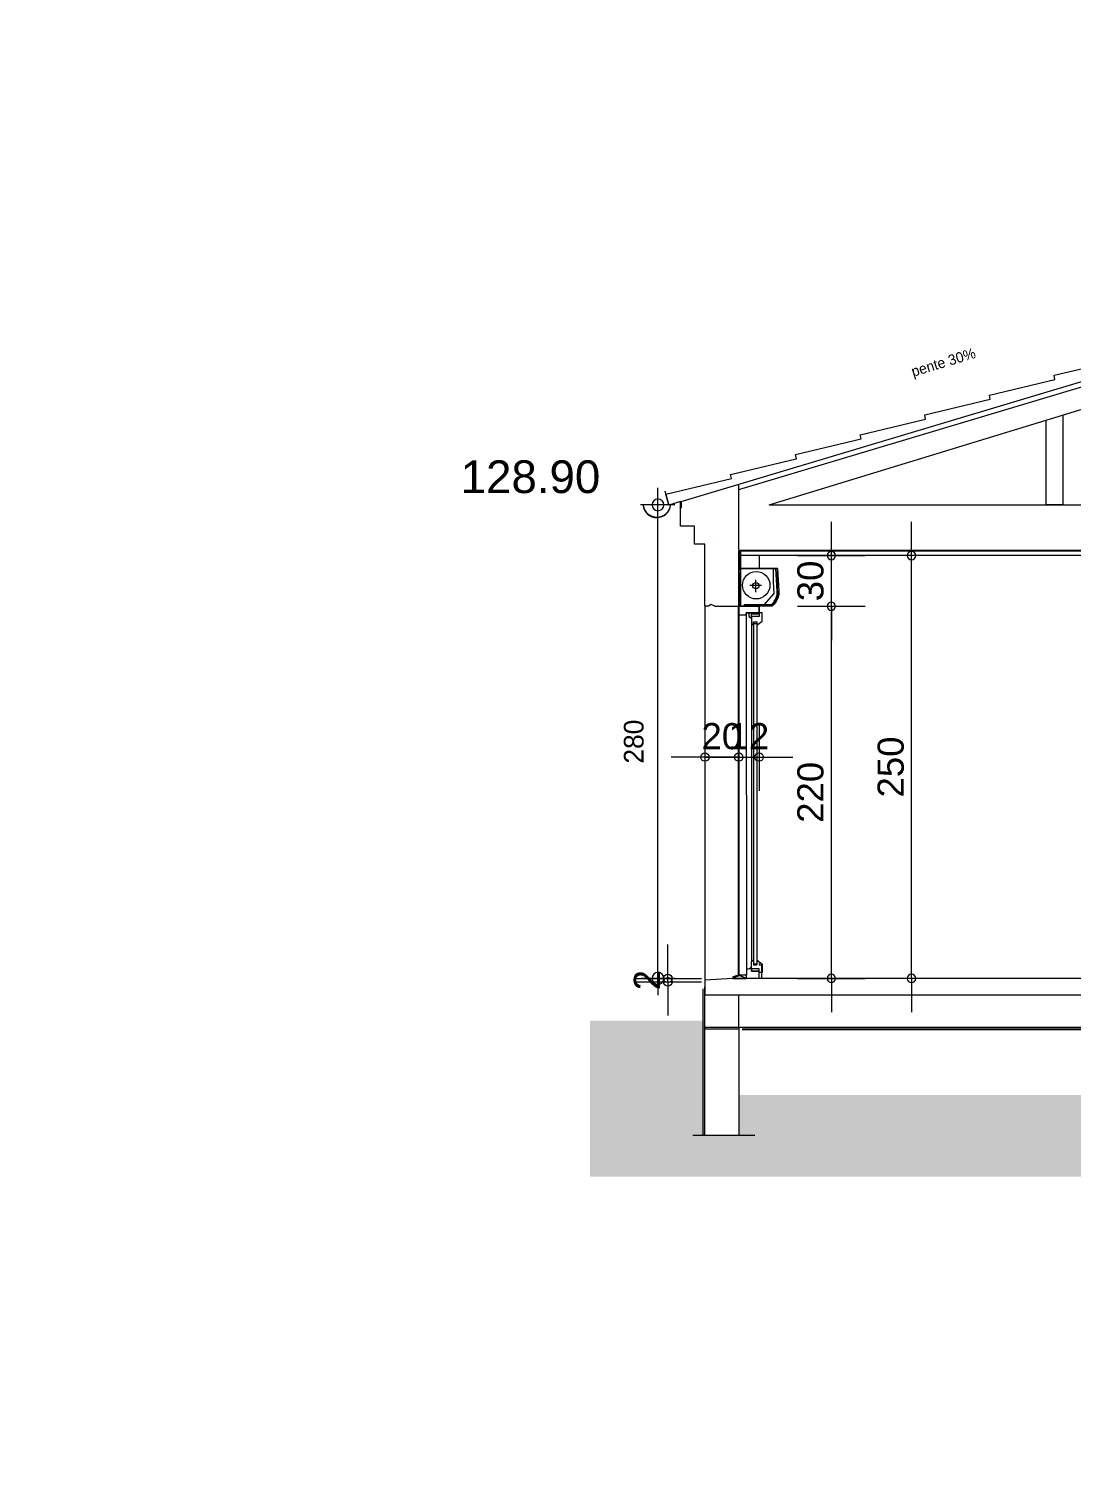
# Model space of a CAD drawing. Header units: metres. Extents: x -36.1 to 26, y -0.1 to 41.9.
# Drawn here: x 10.55 to 16.72, y 24.87 to 33.36 of the extents above; entities that cross this region are included whole.
import ezdxf
from ezdxf.enums import TextEntityAlignment as Align
from ezdxf.lldxf.tags import DXFTag

# ---------------------------------------------------------------- set-up
doc = ezdxf.new("R2010")
doc.units = ezdxf.units.M
doc.header["$MEASUREMENT"] = 0
for name, color, linetype in [('Calque commun', 7, 'Continuous'), ('Calque4', 7, 'Continuous'), ('Cotations', 7, 'Continuous'), ('Textes', 7, 'Continuous')]:
    doc.layers.add(name, color=color, linetype=linetype)
doc.styles.add('Arial11', font='arial.ttf', dxfattribs={"height": 0.193282})
doc.styles.add('Arial8', font='arial.ttf', dxfattribs={"height": 0.154626})
doc.styles.add('Century Gothic2', font='GOTHIC.TTF', dxfattribs={"height": 0.116363})
doc.styles.add('Century Gothic23', font='GOTHIC.TTF', dxfattribs={"height": 0.061285})
tags = doc.linetypes.add('HIDDEN', pattern=[0.375, 0.25, -0.125]).pattern_tags.tags
tags[6:7] = [DXFTag(74, 4), DXFTag(75, 0), DXFTag(340, '0'), DXFTag(46, 1.0), DXFTag(50, 0.0), DXFTag(44, 0.0), DXFTag(45, 0.0)]
tags[4:5] = [DXFTag(74, 4), DXFTag(75, 0), DXFTag(340, '0'), DXFTag(46, 1.0), DXFTag(50, 0.0), DXFTag(44, 0.0), DXFTag(45, 0.0)]
tags = doc.linetypes.add('HIDDENX2', pattern=[0.75, 0.5, -0.25]).pattern_tags.tags
tags[6:7] = [DXFTag(74, 4), DXFTag(75, 0), DXFTag(340, '0'), DXFTag(46, 1.0), DXFTag(50, 0.0), DXFTag(44, 0.0), DXFTag(45, 0.0)]
tags[4:5] = [DXFTag(74, 4), DXFTag(75, 0), DXFTag(340, '0'), DXFTag(46, 1.0), DXFTag(50, 0.0), DXFTag(44, 0.0), DXFTag(45, 0.0)]

# ---------------------------------------------------------------- blocks, each defined once
blk = doc.blocks.new('new245')
at = {"layer": 'Cotations', "color": 14, "linetype": 'Continuous', "lineweight": 9}
blk.add_arc((0, 0), 0.5, 0, 359.9994, dxfattribs=at)
blk = doc.blocks.new('new246')
at = {"layer": 'Cotations', "color": 14, "linetype": 'Continuous', "lineweight": 9}
blk.add_arc((0, 0), 0.5, 0, 359.9994, dxfattribs=at)
blk = doc.blocks.new('DimLine15432')
at = {"layer": 'Cotations', "color": 14, "linetype": 'Continuous', "lineweight": 9}
for p, q in [((15.2972, 29.9485), (15.2972, 30.1485)), ((15.0972, 29.9485), (15.4972, 29.9485)), ((15.2972, 27.7484), (15.2972, 29.9485)), ((15.0972, 27.7484), (15.4972, 27.7484)), ((15.2972, 27.7484), (15.2972, 27.5484))]:
    blk.add_line(p, q, dxfattribs=at)
at = {"layer": 'Cotations', "color": 14, "linetype": 'Continuous', "lineweight": 9, "xscale": 0.05000000074505806, "yscale": 0.05000000074505806, "zscale": 0.05000000074505806}
for name, p, rotation in [('new246', (15.2972, 29.9485), -90.00000000000001), ('new245', (15.2972, 27.7485), 90)]:
    blk.add_blockref(name, p, dxfattribs=dict(at, rotation=rotation))
at = {"layer": 'Cotations', "color": 7, "linetype": 'Continuous', "lineweight": 9, "style": 'Arial8'}
blk.add_text('220', height=0.15463, rotation=90, dxfattribs=at).set_placement((15.2971, 28.8485), align=Align.BOTTOM_CENTER)
blk = doc.blocks.new('new247')
at = {"layer": 'Cotations', "color": 14, "linetype": 'Continuous', "lineweight": 9}
blk.add_arc((0, 0), 0.5, 0, 359.9994, dxfattribs=at)
blk = doc.blocks.new('new248')
at = {"layer": 'Cotations', "color": 14, "linetype": 'Continuous', "lineweight": 9}
blk.add_arc((0, 0), 0.5, 0, 359.9994, dxfattribs=at)
blk = doc.blocks.new('DimLine15469')
at = {"layer": 'Cotations', "color": 14, "linetype": 'Continuous', "lineweight": 9}
for p, q in [((15.7716, 30.2484), (15.7716, 30.4485)), ((15.9716, 30.2484), (15.5716, 30.2484)), ((15.7716, 27.7484), (15.7716, 30.2484)), ((15.9716, 27.7484), (15.5716, 27.7484)), ((15.7716, 27.7484), (15.7716, 27.5484))]:
    blk.add_line(p, q, dxfattribs=at)
at = {"layer": 'Cotations', "color": 14, "linetype": 'Continuous', "lineweight": 9, "xscale": 0.05000000074505806, "yscale": 0.05000000074505806, "zscale": 0.05000000074505806}
for name, p, rotation in [('new248', (15.7716, 30.2485), -90.00000000000001), ('new247', (15.7716, 27.7485), 90)]:
    blk.add_blockref(name, p, dxfattribs=dict(at, rotation=rotation))
at = {"layer": 'Cotations', "color": 7, "linetype": 'Continuous', "lineweight": 9, "style": 'Arial8'}
blk.add_text('250', height=0.15463, rotation=90, dxfattribs=at).set_placement((15.7715, 28.9984), align=Align.BOTTOM_CENTER)
blk = doc.blocks.new('new249')
at = {"layer": 'Cotations', "color": 14, "linetype": 'Continuous', "lineweight": 9}
blk.add_arc((0, 0), 0.5, 0, 359.9994, dxfattribs=at)
blk = doc.blocks.new('new250')
at = {"layer": 'Cotations', "color": 14, "linetype": 'Continuous', "lineweight": 9}
blk.add_arc((0, 0), 0.5, 0, 359.9994, dxfattribs=at)
blk = doc.blocks.new('DimLine15475')
at = {"layer": 'Cotations', "color": 14, "linetype": 'Continuous', "lineweight": 9}
for p, q in [((14.7496, 29.257), (14.7496, 28.857)), ((14.8696, 29.257), (14.8696, 28.857)), ((14.7496, 29.057), (14.5496, 29.057)), ((14.7496, 29.057), (14.8696, 29.057)), ((14.8696, 29.057), (15.0696, 29.057))]:
    blk.add_line(p, q, dxfattribs=at)
at = {"layer": 'Cotations', "color": 14, "linetype": 'Continuous', "lineweight": 9, "extrusion": (0, 0, -1), "xscale": 0.05000000074505806, "yscale": 0.05000000074505806, "zscale": 0.05000000074505806, "rotation": 180}
blk.add_blockref('new249', (-14.7496, 29.057), dxfattribs=at)
at = {"layer": 'Cotations', "color": 14, "linetype": 'Continuous', "lineweight": 9, "extrusion": (0, 0, -1), "xscale": 0.05000000074505806, "yscale": 0.05000000074505806, "zscale": 0.05000000074505806}
blk.add_blockref('new250', (-14.8696, 29.057), dxfattribs=at)
at = {"layer": 'Cotations', "color": 7, "linetype": 'Continuous', "lineweight": 9, "style": 'Arial8'}
blk.add_text('12', height=0.15463, dxfattribs=at).set_placement((14.8096, 29.057), align=Align.BOTTOM_CENTER)
blk = doc.blocks.new('new251')
at = {"layer": 'Cotations', "color": 14, "linetype": 'Continuous', "lineweight": 9}
blk.add_arc((0, 0), 0.5, 0, 359.9994, dxfattribs=at)
blk = doc.blocks.new('new252')
at = {"layer": 'Cotations', "color": 14, "linetype": 'Continuous', "lineweight": 9}
blk.add_arc((0, 0), 0.5, 0, 359.9994, dxfattribs=at)
blk = doc.blocks.new('DimLine15481')
at = {"layer": 'Cotations', "color": 14, "linetype": 'Continuous', "lineweight": 9}
for p, q in [((14.5496, 29.257), (14.5496, 28.857)), ((14.7496, 29.257), (14.7496, 28.857)), ((14.5496, 29.057), (14.3496, 29.057)), ((14.5496, 29.057), (14.7496, 29.057)), ((14.7496, 29.057), (14.9496, 29.057))]:
    blk.add_line(p, q, dxfattribs=at)
at = {"layer": 'Cotations', "color": 14, "linetype": 'Continuous', "lineweight": 9, "extrusion": (0, 0, -1), "xscale": 0.05000000074505806, "yscale": 0.05000000074505806, "zscale": 0.05000000074505806, "rotation": 180}
blk.add_blockref('new251', (-14.5496, 29.057), dxfattribs=at)
at = {"layer": 'Cotations', "color": 14, "linetype": 'Continuous', "lineweight": 9, "extrusion": (0, 0, -1), "xscale": 0.05000000074505806, "yscale": 0.05000000074505806, "zscale": 0.05000000074505806}
blk.add_blockref('new252', (-14.7496, 29.057), dxfattribs=at)
at = {"layer": 'Cotations', "color": 7, "linetype": 'Continuous', "lineweight": 9, "style": 'Arial8'}
blk.add_text('20', height=0.15463, dxfattribs=at).set_placement((14.6496, 29.057), align=Align.BOTTOM_CENTER)
blk = doc.blocks.new('new255')
at = {"layer": 'Cotations', "color": 14, "linetype": 'Continuous', "lineweight": 9}
blk.add_arc((0, 0), 0.5, 0, 359.9994, dxfattribs=at)
blk = doc.blocks.new('new256')
at = {"layer": 'Cotations', "color": 14, "linetype": 'Continuous', "lineweight": 9}
blk.add_arc((0, 0), 0.5, 0, 359.9994, dxfattribs=at)
blk = doc.blocks.new('DimLine15586')
at = {"layer": 'Cotations', "color": 14, "linetype": 'Continuous', "lineweight": 9}
for p, q in [((15.2972, 30.2484), (15.2972, 30.4485)), ((15.0972, 30.2484), (15.4972, 30.2484)), ((15.2972, 29.9485), (15.2972, 30.2484)), ((15.0972, 29.9485), (15.4972, 29.9485)), ((15.2972, 29.9485), (15.2972, 29.7485))]:
    blk.add_line(p, q, dxfattribs=at)
at = {"layer": 'Cotations', "color": 14, "linetype": 'Continuous', "lineweight": 9, "xscale": 0.05000000074505806, "yscale": 0.05000000074505806, "zscale": 0.05000000074505806}
for name, p, rotation in [('new256', (15.2972, 30.2485), -90.00000000000001), ('new255', (15.2972, 29.9485), 90)]:
    blk.add_blockref(name, p, dxfattribs=dict(at, rotation=rotation))
at = {"layer": 'Cotations', "color": 7, "linetype": 'Continuous', "lineweight": 9, "style": 'Arial8'}
blk.add_text('30', height=0.15463, rotation=90, dxfattribs=at).set_placement((15.2971, 30.0985), align=Align.BOTTOM_CENTER)
blk = doc.blocks.new('new271')
at = {"layer": 'Cotations', "color": 14, "linetype": 'Continuous', "lineweight": 9}
blk.add_arc((0, 0), 0.5, 0, 359.9994, dxfattribs=at)
blk = doc.blocks.new('new272')
at = {"layer": 'Cotations', "color": 14, "linetype": 'Continuous', "lineweight": 9}
blk.add_arc((0, 0), 0.5, 0, 359.9994, dxfattribs=at)
blk = doc.blocks.new('DimLine15673')
at = {"layer": 'Cotations', "color": 14, "linetype": 'Continuous', "lineweight": 9}
for p, q in [((14.3301, 27.7484), (14.3301, 27.9484)), ((14.1301, 27.7484), (14.5301, 27.7484)), ((14.1301, 27.7284), (14.5301, 27.7284)), ((14.3301, 27.7284), (14.3301, 27.7484)), ((14.3301, 27.7284), (14.3301, 27.5284))]:
    blk.add_line(p, q, dxfattribs=at)
at = {"layer": 'Cotations', "color": 14, "linetype": 'Continuous', "lineweight": 9, "extrusion": (0, 0, -1), "xscale": 0.05000000074505806, "yscale": 0.05000000074505806, "zscale": 0.05000000074505806}
for name, p, rotation in [('new272', (-14.3301, 27.7484), -90.00000000000001), ('new271', (-14.3301, 27.7284), 90)]:
    blk.add_blockref(name, p, dxfattribs=dict(at, rotation=rotation))
at = {"layer": 'Cotations', "color": 7, "linetype": 'Continuous', "lineweight": 9, "style": 'Arial8'}
blk.add_text('2', height=0.1546, rotation=90, dxfattribs=at).set_placement((14.33, 27.7384), align=Align.BOTTOM_CENTER)
blk = doc.blocks.new('new275')
at = {"layer": 'Calque commun', "color": 5, "linetype": 'Continuous', "lineweight": 9}
blk.add_arc((0, 0), 0.5, 0, 359.9994, dxfattribs=at)
blk = doc.blocks.new('new276')
at = {"layer": 'Calque commun', "color": 5, "linetype": 'Continuous', "lineweight": 9}
blk.add_arc((0, 0), 0.5, 0, 359.9994, dxfattribs=at)
blk = doc.blocks.new('DimLine15728')
at = {"layer": 'Calque commun', "color": 5, "linetype": 'Continuous', "lineweight": 9}
for p, q in [((14.2717, 30.5484), (14.2717, 30.6484)), ((14.3717, 30.5484), (14.1717, 30.5484)), ((14.2717, 27.7484), (14.2717, 30.5484)), ((14.3717, 27.7484), (14.1717, 27.7484)), ((14.2717, 27.7484), (14.2717, 27.6484))]:
    blk.add_line(p, q, dxfattribs=at)
at = {"layer": 'Calque commun', "color": 5, "linetype": 'Continuous', "lineweight": 9, "xscale": 0.07000000029802322, "yscale": 0.07000000029802322, "zscale": 0.07000000029802322, "rotation": 90}
for name, p in [('new276', (14.2717, 30.5484)), ('new275', (14.2717, 27.7484))]:
    blk.add_blockref(name, p, dxfattribs=at)
at = {"layer": 'Calque commun', "color": 5, "linetype": 'Continuous', "lineweight": 9, "style": 'Century Gothic2'}
blk.add_text('280', height=0.11636, rotation=90, dxfattribs=at).set_placement((14.2217, 29.1484), align=Align.BOTTOM_CENTER)

msp = doc.modelspace()

# ---------------------------------------------------------------- hatches: boundary and pattern name
at = {"layer": 'Calque commun', "linetype": 'Continuous', "lineweight": 18}
msp.add_hatch(color=9, dxfattribs=at).paths.add_polyline_path([(24.2098, 26.5762), (24.2098, 27.6484), (23.5512, 27.6484), (23.5512, 27.0435), (23.5512, 26.8195), (23.3512, 26.8195), (23.3512, 27.0584), (14.7496, 27.0584), (14.7496, 26.8195), (14.5496, 26.8195), (14.5496, 27.4984), (13.8707, 27.4984), (13.8707, 26.5762)])

# ---------------------------------------------------------------- linework, layer by layer
at = {"layer": 'Calque commun', "color": 7, "linetype": 'Continuous', "lineweight": 18}
for p, q in [((14.4087, 30.5679), (19.0656, 31.9626)), ((14.7496, 30.6386), (19.0656, 31.9312)), ((14.3375, 30.5449), (14.3148, 30.6292)), ((14.3375, 30.5449), (14.3148, 30.6292)), ((14.7496, 30.2835), (14.7496, 30.6386)), ((14.1819, 30.5484), (14.1685, 30.5484)), ((14.1837, 30.5469), (14.1819, 30.5484)), ((14.6051, 30.3446), (14.6051, 30.3446)), ((14.5496, 30.2392), (14.5496, 30.2392)), ((23.3512, 30.2784), (14.7496, 30.2784)), ((14.7496, 30.2484), (14.7496, 30.2784)), ((23.3512, 30.2484), (14.7496, 30.2484)), ((14.7496, 30.2484), (14.7496, 29.9485)), ((14.7496, 30.2484), (14.7496, 29.9485)), ((14.7496, 29.9485), (14.7496, 30.2484)), ((14.8696, 30.2484), (14.8696, 30.1721)), ((14.5711, 29.9485), (14.5496, 29.9485)), ((14.5861, 29.96), (14.5711, 29.9485)), ((14.6083, 29.9485), (14.5861, 29.96)), ((14.6082, 29.9485), (14.7496, 29.9485)), ((14.7462, 29.9485), (14.8696, 29.9485)), ((14.7496, 29.9485), (14.7496, 29.8985)), ((14.8696, 29.9104), (14.7945, 29.9104)), ((14.7945, 29.9104), (14.7945, 29.8985)), ((14.7945, 29.8985), (14.7945, 29.9104)), ((14.7945, 29.9104), (14.8696, 29.9104)), ((14.8696, 29.919), (14.8696, 29.9485)), ((14.8696, 29.9485), (14.8696, 29.9104)), ((14.7496, 29.8985), (14.7945, 29.8985)), ((14.7151, 27.7484), (14.5496, 27.7374)), ((14.5496, 27.7374), (14.5496, 27.6484)), ((14.5496, 26.8195), (14.5496, 27.6984)), ((14.8696, 27.7484), (14.7151, 27.7484)), ((23.3512, 27.7484), (14.8696, 27.7484)), ((14.5496, 26.8195), (14.5496, 27.6484)), ((23.5512, 27.6484), (14.5496, 27.6484)), ((14.7496, 27.4584), (14.7496, 27.6484)), ((14.8496, 27.6484), (14.8496, 27.6484)), ((14.8496, 27.6484), (14.8496, 27.6484)), ((14.8496, 27.6484), (14.8496, 27.6484)), ((14.8496, 27.6484), (14.8496, 27.6484)), ((23.3512, 27.4584), (14.5496, 27.4584)), ((14.7496, 27.4475), (14.5496, 27.4475)), ((14.7496, 27.4584), (14.7496, 26.8195)), ((14.7496, 27.4384), (14.7496, 26.8195))]:
    msp.add_line(p, q, dxfattribs=at)
at = {"layer": 'Calque commun', "color": 7, "linetype": 'Continuous', "lineweight": 9}
for p, q in [((14.9299, 30.5484), (19.0656, 31.8149)), ((16.5667, 30.5484), (16.5667, 31.0496)), ((16.6667, 31.0803), (16.6667, 30.5484)), ((14.9299, 30.5484), (23.2014, 30.5484)), ((16.6667, 30.5484), (16.5667, 30.5484)), ((16.6667, 30.5482), (16.5667, 30.5482)), ((14.4057, 30.4225), (14.4057, 30.4414)), ((14.4871, 30.3159), (14.4871, 30.3353)), ((14.9554, 30.0928), (14.9554, 30.1721)), ((14.8851, 30.0709), (14.815, 30.0709)), ((14.851, 30.0312), (14.851, 30.106)), ((14.9582, 30.0233), (14.9554, 30.0928)), ((14.9025, 29.9595), (14.9582, 30.0233)), ((14.9025, 29.9595), (14.9582, 30.0233)), ((14.5496, 29.9485), (14.5496, 27.7165)), ((14.7462, 29.9485), (14.8696, 29.9485)), ((14.7462, 29.9485), (14.8696, 29.9485)), ((14.7462, 29.9485), (14.7462, 27.7594)), ((14.8696, 29.9485), (14.7496, 29.9485)), ((14.8696, 29.9485), (14.7496, 29.9485)), ((14.8096, 29.9035), (14.8096, 29.8885)), ((14.8096, 29.9035), (14.8096, 29.8885)), ((14.8246, 29.8885), (14.8246, 29.9035)), ((14.8246, 29.9035), (14.8696, 29.9035)), ((14.8246, 29.8885), (14.8246, 29.9035)), ((14.8246, 29.9035), (14.8696, 29.9035)), ((14.8696, 29.9035), (14.8696, 29.9485)), ((14.8696, 29.9035), (14.8696, 29.9485)), ((14.8876, 29.9104), (14.8696, 29.9104)), ((14.8696, 29.9104), (14.8696, 29.8885)), ((14.8876, 29.9104), (14.8696, 29.9104)), ((14.8696, 29.9104), (14.8696, 29.8885)), ((14.8876, 29.8604), (14.8876, 29.9104)), ((14.8876, 29.8604), (14.8876, 29.9104)), ((14.7496, 29.8985), (14.7496, 27.7684)), ((14.7945, 29.8985), (14.7946, 27.7684)), ((14.8096, 29.8885), (14.8246, 29.8785)), ((14.8096, 29.8885), (14.8246, 29.8785)), ((14.8246, 29.8785), (14.8246, 29.8885)), ((14.8696, 29.8885), (14.8246, 29.8885)), ((14.8246, 29.8885), (14.8246, 29.8477)), ((14.8246, 29.8785), (14.8246, 29.8885)), ((14.8696, 29.8885), (14.8246, 29.8885)), ((14.8246, 29.8885), (14.8246, 29.8477)), ((14.8246, 29.8477), (14.8368, 29.8361)), ((14.8246, 29.8477), (14.8368, 29.8361)), ((14.8246, 29.8477), (14.8246, 27.8461)), ((14.8368, 29.8477), (14.8368, 29.8558)), ((14.8368, 29.8558), (14.8568, 29.8558)), ((14.8368, 29.8477), (14.8368, 29.8558)), ((14.8368, 29.8558), (14.8568, 29.8558)), ((14.8368, 29.8558), (14.8368, 27.8281)), ((14.8368, 29.8361), (14.8368, 29.8477)), ((14.8368, 29.8477), (14.8568, 29.8477)), ((14.8368, 29.8361), (14.8368, 29.8477)), ((14.8368, 29.8477), (14.8568, 29.8477)), ((14.8568, 29.8361), (14.8876, 29.8604)), ((14.8568, 29.8361), (14.8876, 29.8604)), ((14.8568, 29.8558), (14.8568, 29.8361)), ((14.8568, 29.8558), (14.8568, 29.8361)), ((14.8568, 29.8558), (14.8568, 27.8281)), ((14.7946, 27.7684), (14.799, 27.8076)), ((14.799, 27.8076), (14.8096, 27.8054)), ((14.8096, 27.8054), (14.8246, 27.8154)), ((14.8246, 27.8461), (14.8368, 27.8577)), ((14.8246, 27.8054), (14.8246, 27.8461)), ((14.8246, 27.7904), (14.8246, 27.8182)), ((14.8246, 27.8054), (14.8246, 27.7904)), ((14.8696, 27.8054), (14.8246, 27.8054)), ((14.8696, 27.7904), (14.8246, 27.7904)), ((14.8246, 27.7904), (14.8696, 27.7904)), ((14.8368, 27.834), (14.8568, 27.834)), ((14.8368, 27.8281), (14.8568, 27.8281)), ((14.8568, 27.8577), (14.8876, 27.8334)), ((14.8696, 27.8373), (14.8696, 27.8332)), ((14.8696, 27.8285), (14.8846, 27.8285)), ((14.8696, 27.7504), (14.8696, 27.8054)), ((14.8876, 27.7834), (14.8696, 27.7834)), ((14.8846, 27.8285), (14.8846, 27.7484)), ((14.8876, 27.8334), (14.8876, 27.7834))]:
    msp.add_line(p, q, dxfattribs=at)
at = {"layer": 'Calque commun', "color": 5, "linetype": 'ByBlock', "lineweight": -2}
msp.add_line((14.7496, 30.2784), (23.3512, 30.2784), dxfattribs=at)
at = {"layer": 'Calque commun', "color": 3, "linetype": 'ByBlock', "lineweight": -2}
for p, q in [((14.7571, 30.2724), (14.7571, 30.161)), ((14.769, 27.4475), (23.3706, 27.4475))]:
    msp.add_line(p, q, dxfattribs=at)
at = {"layer": 'Calque commun', "color": 7, "linetype": 'HIDDEN', "lineweight": 18}
msp.add_line((14.5369, 27.6864), (14.5369, 26.8195), dxfattribs=at)
at = {"layer": 'Calque commun', "color": 7, "linetype": 'HIDDENX2', "lineweight": 18}
msp.add_line((14.8456, 26.8195), (14.4786, 26.8195), dxfattribs=at)
at = {"layer": 'Calque commun', "color": 7, "linetype": 'Continuous', "lineweight": 9}
msp.add_arc((14.2651, 30.5579), 0.082, 188.38649, 353.40562, dxfattribs=at)
at = {"layer": 'Calque commun', "color": 7, "linetype": 'Continuous', "lineweight": 18}
msp.add_arc((14.2651, 30.5548), 0.0817, 186.26192, 354.46315, dxfattribs=at)
at = {"layer": 'Calque commun', "color": 7, "linetype": 'Continuous', "lineweight": 9, "extrusion": (1.22461e-16, 0, -1)}
for centre, radius in [((-14.853, 30.0732), 0.0813), ((-14.851, 30.0709), 0.0189)]:
    msp.add_arc(centre, radius, 179.99999, 179.9994, dxfattribs=at)
at = {"layer": 'Cotations', "color": 7, "linetype": 'Continuous', "lineweight": 18}
for p, q in [((14.7496, 30.6386), (14.7496, 30.6674)), ((14.4087, 30.5692), (14.4087, 30.5286)), ((14.4087, 30.5365), (14.4087, 30.5679))]:
    msp.add_line(p, q, dxfattribs=at)
at = {"layer": 'Cotations', "color": 20, "linetype": 'Continuous', "lineweight": 9}
msp.add_line((14.4087, 30.5286), (14.4087, 30.5692), dxfattribs=at)
at = {"layer": 'Cotations', "color": 6, "linetype": 'Continuous', "lineweight": 18}
msp.add_polyline3d([(14.5496, 29.9485, 0), (14.5496, 30.3159, 0), (14.4871, 30.3159, 0), (14.4871, 30.4225, 0), (14.4057, 30.4225, 0), (14.4057, 30.5679, 0), (14.3371, 30.5465, 0), (14.3191, 30.6115, 0), (14.7064, 30.7037, 0), (14.7018, 30.7287, 0), (15.089, 30.8209, 0), (15.091, 30.8215, 0), (15.0844, 30.8459, 0), (15.4737, 30.9386, 0), (15.4679, 30.9632, 0), (15.8544, 31.0553, 0), (15.8498, 31.0802, 0), (16.2371, 31.1724, 0), (16.2325, 31.1974, 0), (16.6198, 31.2896, 0), (16.6152, 31.3146, 0), (17.0025, 31.4068, 0)], dxfattribs=at)

# ---------------------------------------------------------------- block references
at = {"layer": 'Calque commun', "color": 5, "linetype": 'Continuous', "lineweight": 9}
msp.add_blockref('DimLine15728', (0, 0), dxfattribs=at)
at = {"layer": 'Cotations', "color": 14, "linetype": 'Continuous', "lineweight": 9}
for name in ['DimLine15586', 'DimLine15469', 'DimLine15432', 'DimLine15481', 'DimLine15475', 'DimLine15673']:
    msp.add_blockref(name, (0, 0), dxfattribs=at)

# ---------------------------------------------------------------- texts
at = {"layer": 'Calque4', "color": 7, "linetype": 'ByBlock', "lineweight": -2, "style": 'Century Gothic23'}
msp.add_text('pente 30%', height=0.06128, rotation=16.92746, dxfattribs=at).set_placement((15.7636, 31.3638), align=Align.TOP_LEFT)
at = {"layer": 'Textes', "color": 5, "linetype": 'ByBlock', "lineweight": -2, "style": 'Arial11'}
msp.add_text('128.90', height=0.19328, dxfattribs=at).set_placement((13.1053, 30.5601), align=Align.BOTTOM_LEFT)

# ---------------------------------------------------------------- meshes
at = {"layer": 'Calque commun', "color": 7, "linetype": 'Continuous', "lineweight": 9}
mesh = msp.add_polyface(dxfattribs=at)
corners = [(25.9622, 41.8575), (-34.0378, 41.8575), (-34.0378, -0.1425), (25.9622, -0.1425)]
mesh.append_faces([[corners[k] for k in face] for face in [(0, 1, 2, 3)]], dxfattribs={"color": 7})
mesh = msp.add_polyface(dxfattribs=at)
corners = [(14.9861, 30.0189), (14.9773, 30.0283), (14.9872, 30.028), (14.9748, 29.9842), (14.9646, 29.9862), (14.9685, 29.9941), (14.9743, 30.0109), (14.9843, 30.0099), (14.9818, 30.0011), (14.9786, 29.9925), (14.9718, 30.0024), (14.7496, 30.1721), (14.9785, 30.1721), (14.7596, 30.1721), (14.9776, 30.0372), (14.9875, 30.0372), (14.9762, 30.0195), (14.9532, 29.9547), (14.9427, 29.9585), (14.949, 29.9647), (14.9548, 29.9714), (14.96, 29.9786), (14.9652, 29.9686), (14.9703, 29.9762), (14.9595, 29.9614), (14.9465, 29.9485), (14.7846, 29.9485), (14.7596, 29.9485), (14.7846, 29.9585), (14.9693, 30.1721), (14.7496, 29.9485)]
mesh.append_faces([[corners[k] for k in face] for face in [(18, 26, 28)]], dxfattribs={"vtx0": -1, "color": 7})
mesh.append_faces([[corners[k] for k in face] for face in [(0, 1, 2), (9, 10, 8), (6, 8, 10), (14, 2, 1), (20, 24, 19), (17, 19, 24)]], dxfattribs={"vtx0": -1, "vtx1": -1, "color": 7})
mesh.append_faces([[corners[k] for k in face] for face in [(3, 4, 5), (6, 7, 8), (14, 12, 15), (0, 16, 1), (14, 15, 2), (17, 18, 19), (9, 5, 10), (21, 23, 22), (18, 25, 26), (12, 29, 13), (20, 22, 24)]], dxfattribs={"vtx0": -1, "vtx2": -1, "color": 7})
mesh.append_faces([[corners[k] for k in face] for face in [(11, 12, 13), (9, 3, 5), (20, 21, 22), (13, 27, 11), (21, 4, 23), (0, 7, 16), (14, 29, 12), (3, 23, 4), (6, 16, 7), (17, 25, 18)]], dxfattribs={"vtx1": -1, "vtx2": -1, "color": 7})
mesh.append_faces([[corners[k] for k in face] for face in [(27, 30, 11)]], dxfattribs={"vtx2": -1, "color": 7})
mesh = msp.add_polyface(dxfattribs=at)
corners = [(14.9703, 29.9762), (14.9646, 29.9862), (14.9748, 29.9842), (14.9861, 30.0189), (14.9843, 30.0099), (14.9762, 30.0195), (14.949, 29.9647), (14.9595, 29.9614), (14.9532, 29.9547), (14.9786, 29.9925), (14.9685, 29.9941), (14.9718, 30.0024), (14.9652, 29.9686), (14.96, 29.9786), (14.9548, 29.9714), (14.9427, 29.9585), (14.9773, 30.0283), (14.9872, 30.028), (14.9776, 30.0372), (14.9875, 30.0372), (14.9693, 30.1721), (14.9785, 30.1721), (14.7596, 30.1721), (14.7596, 29.9485), (14.7496, 30.1721), (14.7496, 29.9485), (14.9465, 29.9485), (14.7846, 29.9485), (14.9743, 30.0109), (14.9818, 30.0011), (14.7846, 29.9585)]
mesh.append_faces([[corners[k] for k in face] for face in [(24, 23, 25)]], dxfattribs={"vtx0": -1, "color": 7})
mesh.append_faces([[corners[k] for k in face] for face in [(0, 1, 2), (3, 16, 17), (9, 11, 29), (18, 17, 16), (28, 29, 11)]], dxfattribs={"vtx0": -1, "vtx1": -1, "color": 7})
mesh.append_faces([[corners[k] for k in face] for face in [(6, 7, 8), (9, 10, 11), (3, 5, 16), (18, 19, 17), (18, 21, 19), (15, 26, 27), (28, 4, 29), (0, 13, 1), (14, 12, 7)]], dxfattribs={"vtx0": -1, "vtx2": -1, "color": 7})
mesh.append_faces([[corners[k] for k in face] for face in [(30, 15, 27)]], dxfattribs={"vtx1": -1, "color": 7})
mesh.append_faces([[corners[k] for k in face] for face in [(3, 4, 5), (0, 12, 13), (14, 13, 12), (15, 6, 8), (18, 20, 21), (22, 23, 24), (8, 26, 15), (28, 5, 4), (1, 10, 2), (6, 14, 7), (9, 2, 10)]], dxfattribs={"vtx1": -1, "vtx2": -1, "color": 7})
at = {"layer": 'Calque commun', "color": 7, "linetype": 'Continuous', "lineweight": 18}
mesh = msp.add_polyface(dxfattribs=at)
corners = [(14.7946, 27.7684), (14.7496, 27.7684), (14.7946, 27.7484), (14.715, 27.7584), (14.715, 27.7484)]
mesh.append_faces([[corners[k] for k in face] for face in [(0, 1, 2)]], dxfattribs={"vtx1": -1, "color": 7})
mesh.append_faces([[corners[k] for k in face] for face in [(4, 2, 1)]], dxfattribs={"vtx1": -1, "vtx2": -1, "color": 7})
mesh.append_faces([[corners[k] for k in face] for face in [(1, 3, 4)]], dxfattribs={"vtx2": -1, "color": 7})

doc.saveas('drawing.dxf')
